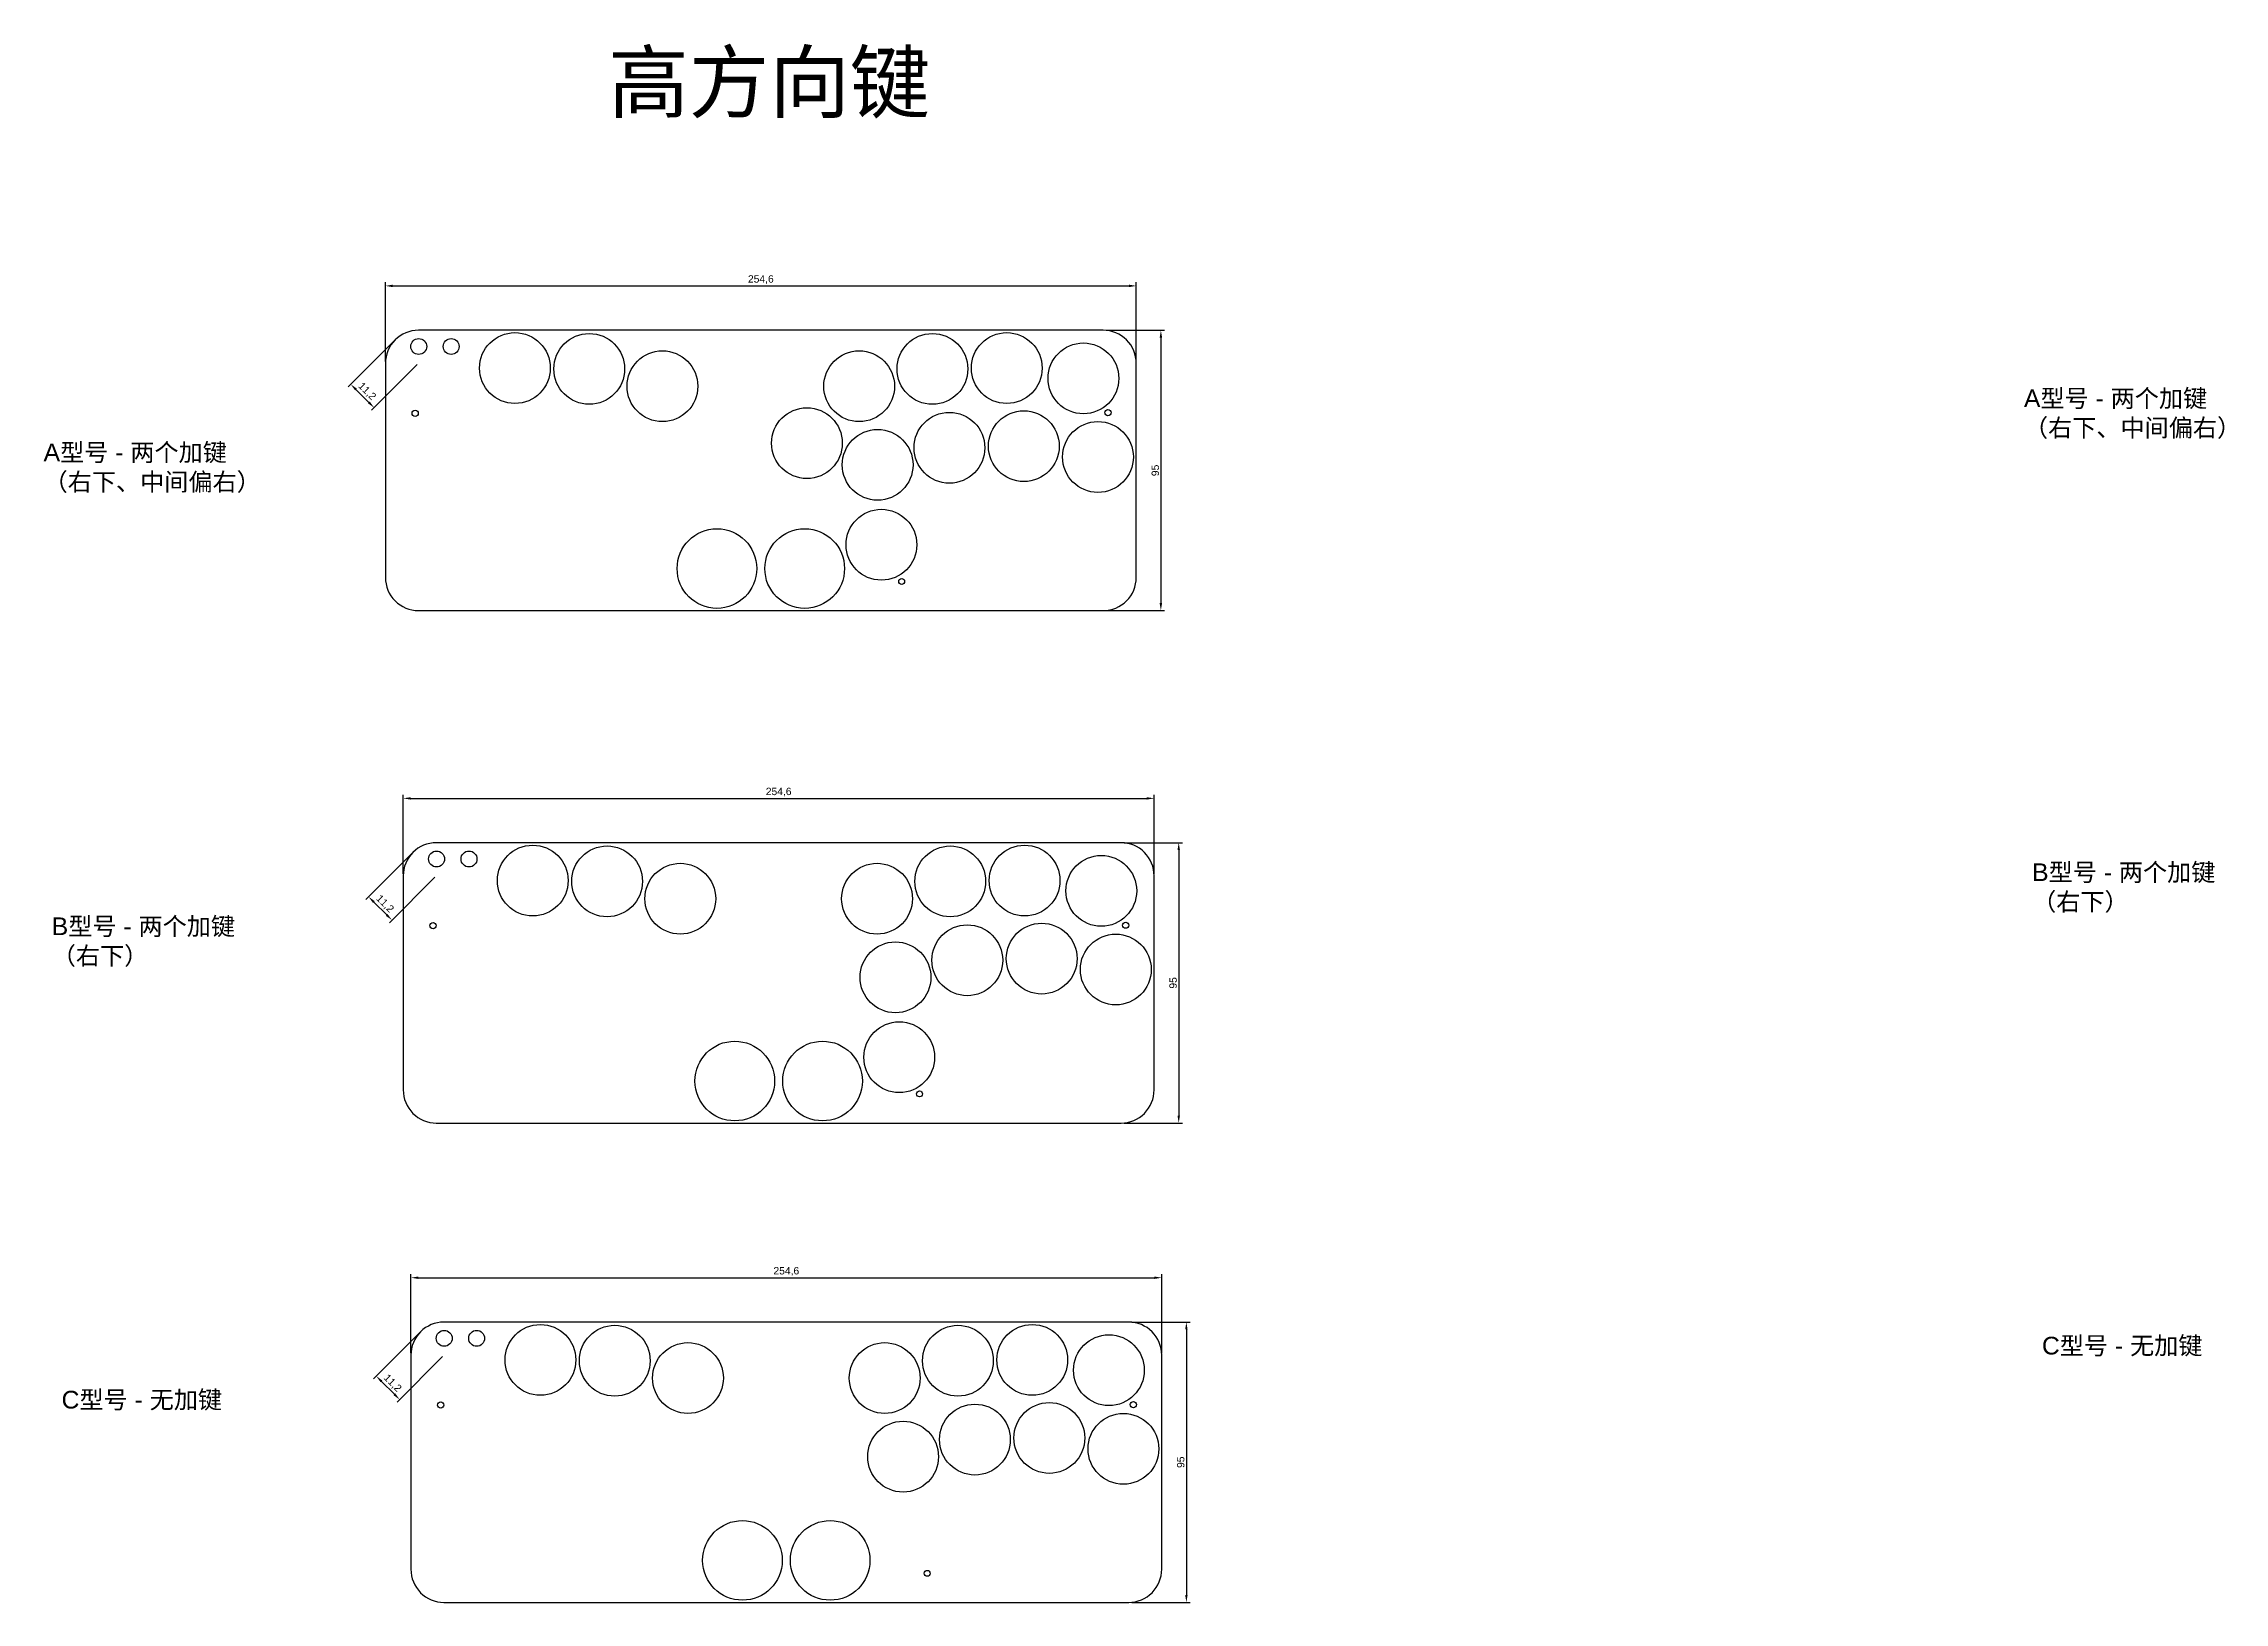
# Model space of a CAD drawing. Header units: millimetres. Extents: x 737 to 2517, y 1459 to 1993.
# Drawn here: x 737 to 1477, y 1459 to 1987 of the extents above; entities that cross this region are included whole.
import ezdxf

# ---------------------------------------------------------------- set-up
doc = ezdxf.new("R2010")
doc.units = ezdxf.units.MM
doc.layers.add('01 外壳', color=7, linetype='Continuous')
doc.layers.add('挖孔', color=7, linetype='Continuous')
doc.styles.get("Standard").update_dxf_attribs({"font": 'Arial.ttf'})
doc.dimstyles.new('ISO-25', dxfattribs={"dimtxt": 2.5, "dimasz": 2.5, "dimexe": 1.25, "dimexo": 0.625, "dimtad": 1, "dimtxsty": 'Standard', "dimcen": 2.5, "dimadec": 0, "dimazin": 0, "dimtfac": 1, "dimtmove": 0, "dimatfit": 3, "dimfxl": 1, "dimarcsym": 0})

# ---------------------------------------------------------------- blocks, each defined once
blk = doc.blocks.new('*D1')
at = {"color": 0, "lineweight": -2, "transparency": 16777216}
for p, q in [((1097.54, 1889.73), (1117.31, 1889.73)), ((1116.06, 1887.23), (1116.06, 1797.23)), ((1097.54, 1794.73), (1117.31, 1794.73))]:
    blk.add_line(p, q, dxfattribs=at)
at = {"color": 0, "transparency": 16777216}
for points in [[(1115.64, 1887.23), (1116.47, 1887.23), (1116.06, 1889.73)], [(1115.64, 1797.23), (1116.47, 1797.23), (1116.06, 1794.73)]]:
    blk.add_solid(points, dxfattribs=at)
at = {"layer": 'Defpoints', "color": 0, "transparency": 16777216}
for p in [(1096.91, 1889.73), (1096.91, 1794.73), (1116.06, 1794.73)]:
    blk.add_point(p, dxfattribs=at)
at = {"color": 0, "transparency": 16777216, "insert": (1114.16, 1842.23), "char_height": 2.5, "attachment_point": 5, "rotation": 90}
blk.add_mtext('95', dxfattribs=at)
blk = doc.blocks.new('*D2')
at = {"color": 0, "lineweight": -2, "transparency": 16777216}
for p, q in [((855.95, 1886), (840.48, 1870.54)), ((863.87, 1878.08), (848.4, 1862.62)), ((843.13, 1869.65), (847.52, 1865.27))]:
    blk.add_line(p, q, dxfattribs=at)
at = {"color": 0, "transparency": 16777216}
for points in [[(843.43, 1869.95), (842.84, 1869.36), (841.36, 1871.42)], [(847.81, 1865.56), (847.22, 1864.97), (849.28, 1863.5)]]:
    blk.add_solid(points, dxfattribs=at)
at = {"layer": 'Defpoints', "color": 0, "transparency": 16777216}
for p in [(856.39, 1886.45), (864.31, 1878.53), (849.28, 1863.5)]:
    blk.add_point(p, dxfattribs=at)
at = {"color": 0, "transparency": 16777216, "insert": (846.83, 1868.96), "char_height": 2.5, "attachment_point": 5, "rotation": 315}
blk.add_mtext('11,2', dxfattribs=at)
blk = doc.blocks.new('*D3')
at = {"color": 0, "lineweight": -2, "transparency": 16777216}
for p, q in [((853.11, 1879.15), (853.11, 1906.03)), ((855.61, 1904.78), (1105.21, 1904.78)), ((1107.71, 1879.15), (1107.71, 1906.03))]:
    blk.add_line(p, q, dxfattribs=at)
at = {"color": 0, "transparency": 16777216}
for points in [[(855.61, 1905.19), (855.61, 1904.36), (853.11, 1904.78)], [(1105.21, 1905.19), (1105.21, 1904.36), (1107.71, 1904.78)]]:
    blk.add_solid(points, dxfattribs=at)
at = {"layer": 'Defpoints', "color": 0, "transparency": 16777216}
for p in [(1107.71, 1904.78), (853.11, 1878.53), (1107.71, 1878.53)]:
    blk.add_point(p, dxfattribs=at)
at = {"color": 0, "transparency": 16777216, "insert": (980.41, 1906.9), "char_height": 2.5, "attachment_point": 5}
blk.add_mtext('254,6', dxfattribs=at)
blk = doc.blocks.new('*D4')
at = {"color": 0, "lineweight": -2, "transparency": 16777216}
for p, q in [((1103.59, 1716.01), (1123.36, 1716.01)), ((1122.11, 1713.51), (1122.11, 1623.51)), ((1103.59, 1621.01), (1123.36, 1621.01))]:
    blk.add_line(p, q, dxfattribs=at)
at = {"color": 0, "transparency": 16777216}
for points in [[(1121.69, 1713.51), (1122.53, 1713.51), (1122.11, 1716.01)], [(1121.69, 1623.51), (1122.53, 1623.51), (1122.11, 1621.01)]]:
    blk.add_solid(points, dxfattribs=at)
at = {"layer": 'Defpoints', "color": 0, "transparency": 16777216}
for p in [(1102.96, 1716.01), (1102.96, 1621.01), (1122.11, 1621.01)]:
    blk.add_point(p, dxfattribs=at)
at = {"color": 0, "transparency": 16777216, "insert": (1120.21, 1668.51), "char_height": 2.5, "attachment_point": 5, "rotation": 90}
blk.add_mtext('95', dxfattribs=at)
blk = doc.blocks.new('*D5')
at = {"color": 0, "lineweight": -2, "transparency": 16777216}
for p, q in [((862, 1712.29), (846.53, 1696.82)), ((869.92, 1704.37), (854.45, 1688.9)), ((849.18, 1695.93), (853.57, 1691.55))]:
    blk.add_line(p, q, dxfattribs=at)
at = {"color": 0, "transparency": 16777216}
for points in [[(849.48, 1696.23), (848.89, 1695.64), (847.42, 1697.7)], [(853.86, 1691.84), (853.27, 1691.25), (855.34, 1689.78)]]:
    blk.add_solid(points, dxfattribs=at)
at = {"layer": 'Defpoints', "color": 0, "transparency": 16777216}
for p in [(862.44, 1712.73), (870.36, 1704.81), (855.34, 1689.78)]:
    blk.add_point(p, dxfattribs=at)
at = {"color": 0, "transparency": 16777216, "insert": (852.88, 1695.24), "char_height": 2.5, "attachment_point": 5, "rotation": 315}
blk.add_mtext('11,2', dxfattribs=at)
blk = doc.blocks.new('*D6')
at = {"color": 0, "lineweight": -2, "transparency": 16777216}
for p, q in [((859.16, 1705.43), (859.16, 1732.31)), ((861.66, 1731.06), (1111.26, 1731.06)), ((1113.76, 1705.43), (1113.76, 1732.31))]:
    blk.add_line(p, q, dxfattribs=at)
at = {"color": 0, "transparency": 16777216}
for points in [[(861.66, 1731.47), (861.66, 1730.64), (859.16, 1731.06)], [(1111.26, 1731.47), (1111.26, 1730.64), (1113.76, 1731.06)]]:
    blk.add_solid(points, dxfattribs=at)
at = {"layer": 'Defpoints', "color": 0, "transparency": 16777216}
for p in [(1113.76, 1731.06), (859.16, 1704.81), (1113.76, 1704.81)]:
    blk.add_point(p, dxfattribs=at)
at = {"color": 0, "transparency": 16777216, "insert": (986.46, 1733.18), "char_height": 2.5, "attachment_point": 5}
blk.add_mtext('254,6', dxfattribs=at)
blk = doc.blocks.new('*D7')
at = {"color": 0, "lineweight": -2, "transparency": 16777216}
for p, q in [((1106.18, 1553.53), (1125.95, 1553.53)), ((1124.7, 1551.03), (1124.7, 1461.03)), ((1106.18, 1458.53), (1125.95, 1458.53))]:
    blk.add_line(p, q, dxfattribs=at)
at = {"color": 0, "transparency": 16777216}
for points in [[(1124.29, 1551.03), (1125.12, 1551.03), (1124.7, 1553.53)], [(1124.29, 1461.03), (1125.12, 1461.03), (1124.7, 1458.53)]]:
    blk.add_solid(points, dxfattribs=at)
at = {"layer": 'Defpoints', "color": 0, "transparency": 16777216}
for p in [(1105.56, 1553.53), (1105.56, 1458.53), (1124.7, 1458.53)]:
    blk.add_point(p, dxfattribs=at)
at = {"color": 0, "transparency": 16777216, "insert": (1122.8, 1506.03), "char_height": 2.5, "attachment_point": 5, "rotation": 90}
blk.add_mtext('95', dxfattribs=at)
blk = doc.blocks.new('*D8')
at = {"color": 0, "lineweight": -2, "transparency": 16777216}
for p, q in [((864.59, 1549.8), (849.13, 1534.33)), ((872.51, 1541.88), (857.05, 1526.41)), ((851.78, 1533.45), (856.16, 1529.07))]:
    blk.add_line(p, q, dxfattribs=at)
at = {"color": 0, "transparency": 16777216}
for points in [[(852.07, 1533.74), (851.48, 1533.16), (850.01, 1535.22)], [(856.46, 1529.36), (855.87, 1528.77), (857.93, 1527.3)]]:
    blk.add_solid(points, dxfattribs=at)
at = {"layer": 'Defpoints', "color": 0, "transparency": 16777216}
for p in [(865.04, 1550.24), (872.96, 1542.33), (857.93, 1527.3)]:
    blk.add_point(p, dxfattribs=at)
at = {"color": 0, "transparency": 16777216, "insert": (855.47, 1532.76), "char_height": 2.5, "attachment_point": 5, "rotation": 315}
blk.add_mtext('11,2', dxfattribs=at)
blk = doc.blocks.new('*D9')
at = {"color": 0, "lineweight": -2, "transparency": 16777216}
for p, q in [((861.76, 1542.95), (861.76, 1569.82)), ((864.26, 1568.57), (1113.86, 1568.57)), ((1116.36, 1542.95), (1116.36, 1569.82))]:
    blk.add_line(p, q, dxfattribs=at)
at = {"color": 0, "transparency": 16777216}
for points in [[(864.26, 1568.99), (864.26, 1568.16), (861.76, 1568.57)], [(1113.86, 1568.99), (1113.86, 1568.16), (1116.36, 1568.57)]]:
    blk.add_solid(points, dxfattribs=at)
at = {"layer": 'Defpoints', "color": 0, "transparency": 16777216}
for p in [(1116.36, 1568.57), (861.76, 1542.33), (1116.36, 1542.33)]:
    blk.add_point(p, dxfattribs=at)
at = {"color": 0, "transparency": 16777216, "insert": (989.06, 1570.7), "char_height": 2.5, "attachment_point": 5}
blk.add_mtext('254,6', dxfattribs=at)

msp = doc.modelspace()

# ---------------------------------------------------------------- linework, layer by layer
for points in [[(853.11, 1805.927, 0.4142136), (864.31, 1794.727), (1096.51, 1794.727, 0.4142136), (1107.71, 1805.927), (1107.71, 1878.527, 0.4142136), (1096.51, 1889.727), (864.31, 1889.727, 0.4142136), (853.11, 1878.527)], [(859.163, 1632.208, 0.4142136), (870.363, 1621.008), (1102.563, 1621.008, 0.4142136), (1113.763, 1632.208), (1113.763, 1704.808, 0.4142136), (1102.563, 1716.008), (870.363, 1716.008, 0.4142136), (859.163, 1704.808)], [(861.756, 1469.725, 0.4142136), (872.956, 1458.525), (1105.156, 1458.525, 0.4142136), (1116.356, 1469.725), (1116.356, 1542.325, 0.4142136), (1105.156, 1553.525), (872.956, 1553.525, 0.4142136), (861.756, 1542.325)]]:
    msp.add_lwpolyline(points, format="xyb", close=True)
at = {"transparency": 33554687}
for centre in [(1028.184, 1804.586), (1034.236, 1630.867), (1036.83, 1468.384)]:
    msp.add_circle(centre, 1, dxfattribs=at)
at = {"layer": '01 外壳', "transparency": 33554687}
for centre, radius in [((864.41, 1884.227), 2.7), ((875.41, 1884.227), 2.7), ((897.028, 1876.919), 12), ((922.234, 1876.639), 12), ((1038.587, 1876.639), 12), ((1063.793, 1876.919), 12), ((947.056, 1870.769), 12), ((1013.764, 1870.769), 12), ((1089.799, 1873.426), 12), ((996.042, 1851.457), 12), ((863.212, 1861.607), 1.05), ((1020.011, 1844.111), 12), ((1044.364, 1849.897), 12), ((1069.592, 1850.453), 12), ((1094.72, 1846.775), 12), ((1021.301, 1817.037), 12), ((965.538, 1808.965), 13.5), ((995.283, 1808.965), 13.5), ((870.463, 1710.508), 2.7), ((881.463, 1710.508), 2.7), ((903.08, 1703.2), 12), ((928.286, 1702.921), 12), ((953.109, 1697.051), 12), ((1019.817, 1697.051), 12), ((1044.639, 1702.921), 12), ((1069.845, 1703.2), 12), ((1095.851, 1699.707), 12), ((869.264, 1687.889), 1.05), ((1050.416, 1676.179), 12), ((1075.644, 1676.734), 12), ((1026.063, 1670.393), 12), ((1100.772, 1673.056), 12), ((1027.353, 1643.319), 12), ((971.59, 1635.246), 13.5), ((1001.335, 1635.246), 13.5), ((873.056, 1548.025), 2.7), ((884.056, 1548.025), 2.7), ((905.674, 1540.717), 12), ((930.88, 1540.438), 12), ((955.702, 1534.568), 12), ((1022.41, 1534.568), 12), ((1047.233, 1540.438), 12), ((1072.439, 1540.717), 12), ((1098.445, 1537.224), 12), ((871.858, 1525.406), 1.05), ((1053.01, 1513.695), 12), ((1078.238, 1514.251), 12), ((1028.657, 1507.91), 12), ((1103.365, 1510.573), 12), ((974.184, 1472.763), 13.5), ((1003.929, 1472.763), 13.5)]:
    msp.add_circle(centre, radius, dxfattribs=at)
at = {"layer": '挖孔', "transparency": 33554687}
for centre in [(1098.1, 1861.776), (1104.152, 1688.057), (1106.746, 1525.574)]:
    msp.add_circle(centre, 1.05, dxfattribs=at)

# ---------------------------------------------------------------- texts
at = {"attachment_point": 1}
for s, width, insert, char_height in [('\\pxqc;{\\fArial Unicode MS|b0|i0|c134|p0;高方向键}', 129.93774, (918.309, 1983.816), 20), ('\\pxql;{\\fArial Unicode MS|b0|i0|c134|p0;A型号 - 两个加键\\P（右下、中间偏右）}', 95.29189, (1408.698, 1869.673), 6), ('\\pxql;{\\fArial Unicode MS|b0|i0|c134|p0;A型号 - 两个加键\\P（右下、中间偏右）}', 95.29189, (737.209, 1851.348), 6), ('\\pxql;{\\fArial Unicode MS|b0|i0|c134|p0;B型号 - 两个加键\\P（右下）}', 95.29189, (1411.471, 1709.027), 6), ('\\pxql;{\\fArial Unicode MS|b0|i0|c134|p0;B型号 - 两个加键\\P（右下）}', 95.29189, (739.981, 1690.703), 6), ('\\pxql;{\\fArial Unicode MS|b0|i0|c134|p0;C型号 - 无加键}', 95.29189, (1414.803, 1548.558), 6), ('\\pxql;{\\fArial Unicode MS|b0|i0|c134|p0;C型号 - 无加键}', 95.29189, (743.314, 1530.234), 6)]:
    msp.add_mtext_dynamic_manual_height_columns(s, width=width, gutter_width=12.5, heights=[48.146], dxfattribs=dict(at, insert=insert, char_height=char_height))

# ---------------------------------------------------------------- dimensions: what is measured, and where the dimension line sits
for base, p1, p2, picture, middle in [((1107.71, 1904.775), (853.11, 1878.527), (1107.71, 1878.527), '*D3', (980.41, 1906.903)), ((1113.763, 1731.057), (859.163, 1704.808), (1113.763, 1704.808), '*D6', (986.463, 1733.184)), ((1116.356, 1568.574), (861.756, 1542.325), (1116.356, 1542.325), '*D9', (989.056, 1570.701))]:
    dim = msp.add_linear_dim(base=base, p1=p1, p2=p2, dimstyle='ISO-25')
    dim.commit()
    dim.dimension.update_dxf_attribs({"geometry": picture, "text_midpoint": middle})
for p1, p2, picture, middle in [((856.391, 1886.446), (864.31, 1878.527), '*D2', (846.828, 1868.964)), ((862.443, 1712.728), (870.363, 1704.808), '*D5', (852.88, 1695.245)), ((865.037, 1550.245), (872.956, 1542.325), '*D8', (855.474, 1532.762))]:
    dim = msp.add_aligned_dim(p1=p1, p2=p2, distance=-21.252, dimstyle='ISO-25')
    dim.commit()
    dim.dimension.update_dxf_attribs({"geometry": picture, "text_midpoint": middle})
for base, p1, p2, picture, middle in [((1116.058, 1794.727), (1096.91, 1889.727), (1096.91, 1794.727), '*D1', (1114.156, 1842.227)), ((1122.11, 1621.008), (1102.963, 1716.008), (1102.963, 1621.008), '*D4', (1120.208, 1668.508)), ((1124.703, 1458.525), (1105.556, 1553.525), (1105.556, 1458.525), '*D7', (1122.802, 1506.025))]:
    dim = msp.add_linear_dim(base=base, p1=p1, p2=p2, angle=90, dimstyle='ISO-25')
    dim.commit()
    dim.dimension.update_dxf_attribs({"geometry": picture, "text_midpoint": middle})

doc.saveas('drawing.dxf')
